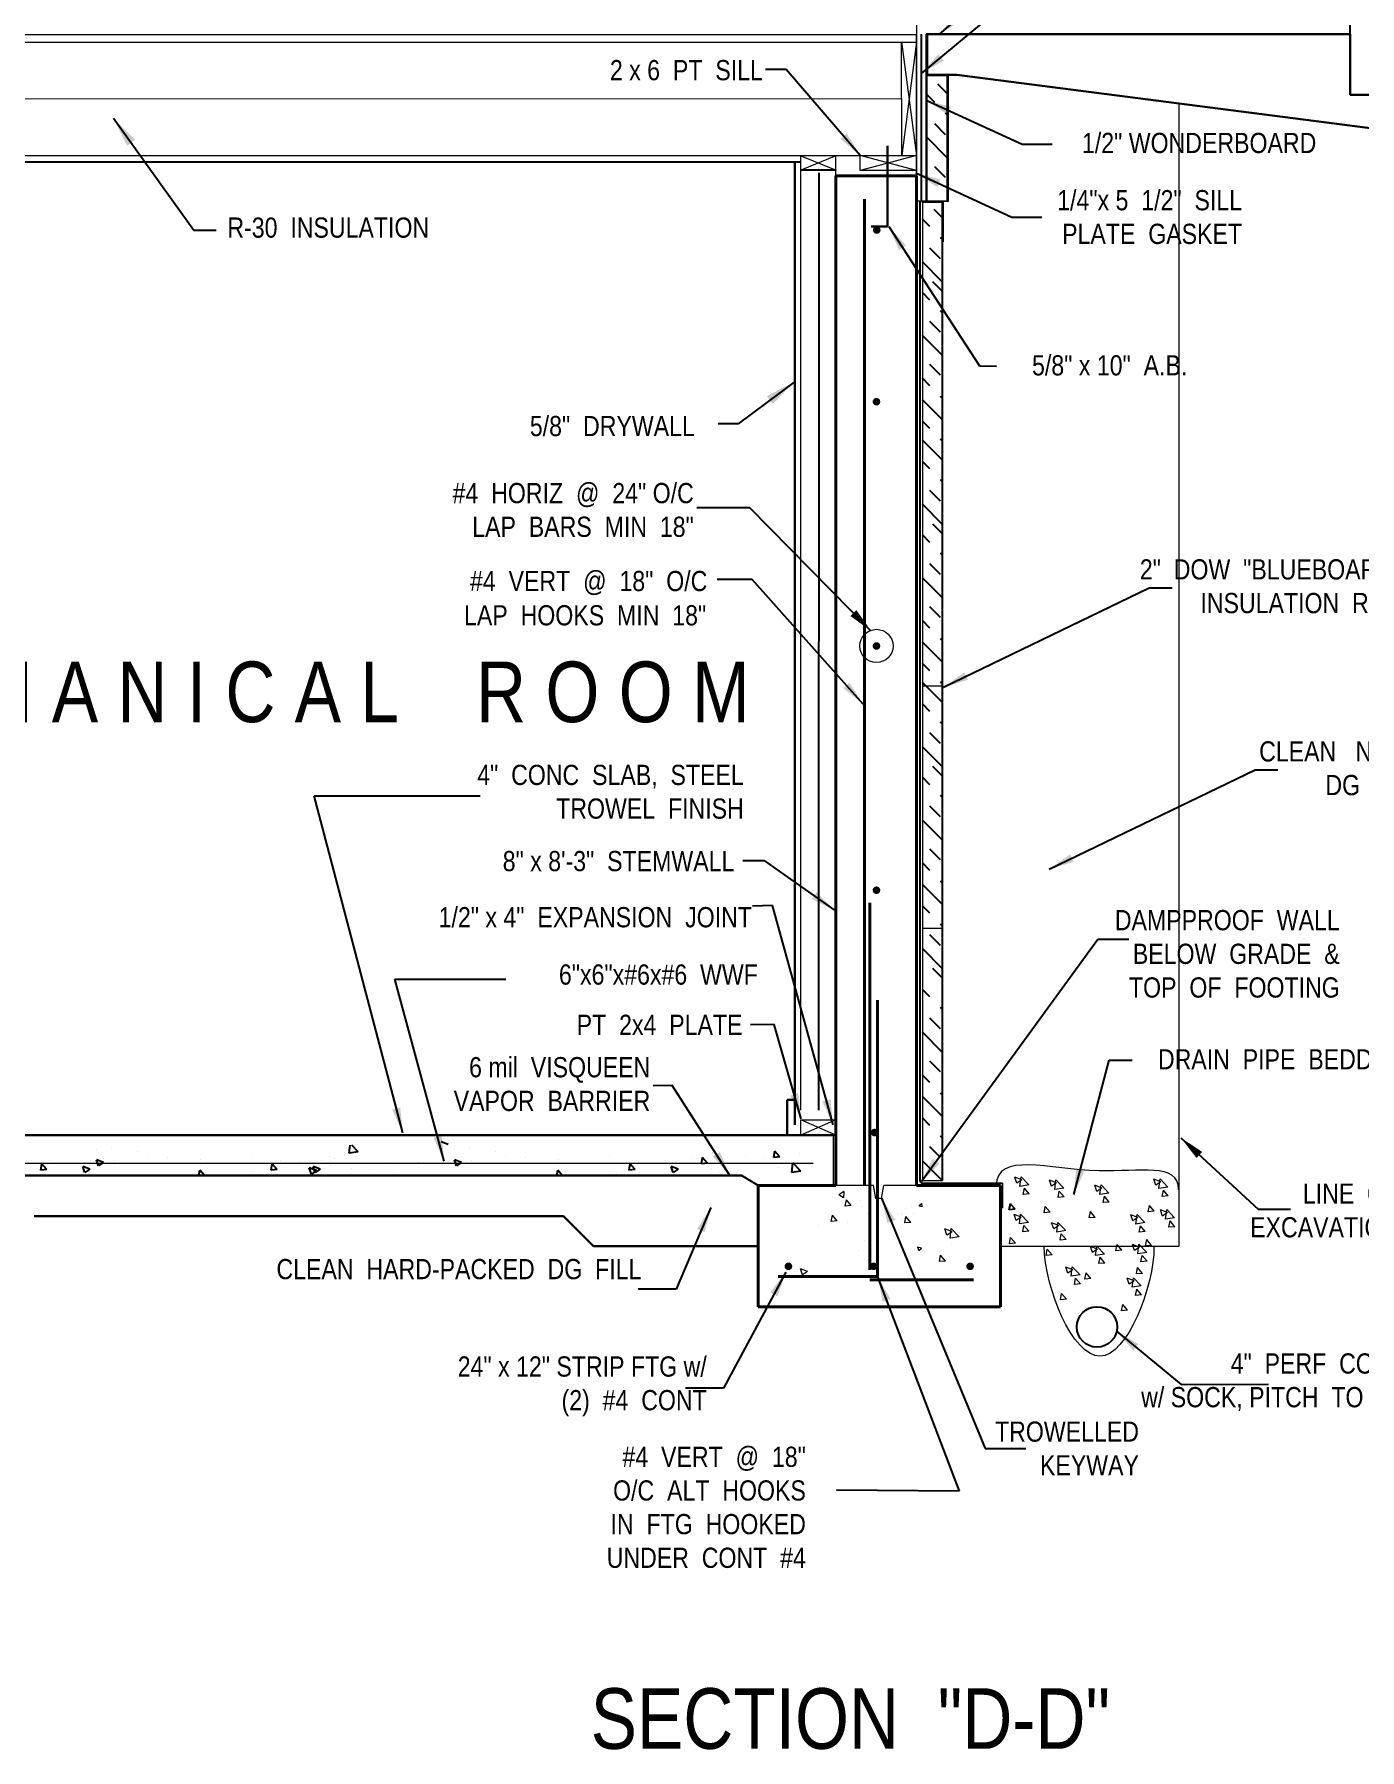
# Model space of a CAD drawing. Extents: x 1662 to 3024, y -14186 to -10515.
# Drawn here: x 2427.9 to 2559.2, y -14185.9 to -14016 of the extents above; entities that cross this region are included whole.
import ezdxf

# ---------------------------------------------------------------- set-up
doc = ezdxf.new("R2010")
doc.units = 0
doc.header["$LTSCALE"] = 50
doc.header["$MEASUREMENT"] = 0
doc.linetypes.add('DASHED', pattern=[0.75, 0.5, -0.25])
for name, color, linetype in [('CONCRETE', 7, 'CONTINUOUS'), ('FINFRAMING', 4, 'CONTINUOUS'), ('FLOOR_FRAMING', 3, 'CONTINUOUS'), ('INSULATION', 30, 'CONTINUOUS'), ('TEXT', 250, 'CONTINUOUS'), ('WALL_FRAMING', 2, 'CONTINUOUS')]:
    doc.layers.add(name, color=color, linetype=linetype)
doc.layers.add('FOUNDATION', color=7, linetype='CONTINUOUS', lineweight=40)
doc.layers.add('FOUNDATION TEXT', color=7, linetype='CONTINUOUS', lineweight=9)
doc.styles.add('ARCHENT', font='technical.ttf', dxfattribs={"height": 2})
doc.linetypes.add('BATTING', pattern='A,0.0001,-0.1,[134,ltypeshp.shx,S=0.1,R=0,X=-0.1,Y=0],-0.2,[134,ltypeshp.shx,S=0.1,R=180,X=0.1,Y=0],-0.1', length=0.4001)
doc.dimstyles.new('ARCHENTLTD', dxfattribs={"dimtxt": 2, "dimasz": 3, "dimexe": 6, "dimexo": 3, "dimgap": 2, "dimtad": 0, "dimdec": 3, "dimzin": 1, "dimdsep": 46, "dimlunit": 4, "dimtxsty": 'ARCHENT', "dimcen": 2, "dimadec": 0, "dimazin": 0, "dimtfac": 1, "dimtdec": 3, "dimtofl": 0, "dimtmove": 0, "dimatfit": 3, "dimfxl": 1, "dimfrac": 2, "dimtolj": 1, "dimtzin": 0, "dimarcsym": 0})

# ---------------------------------------------------------------- blocks, each defined once
blk = doc.blocks.new('*D170')
at = {"layer": 'CONCRETE', "color": 0, "lineweight": -2, "ltscale": 0.25}
for p, q in [((2558.21, -14019.05), (2558.21, -14002.43)), ((2604.71, -14019.05), (2604.71, -14002.43)), ((2561.21, -14008.43), (2573.58, -14008.43)), ((2601.71, -14008.43), (2589.34, -14008.43))]:
    blk.add_line(p, q, dxfattribs=at)
at = {"layer": 'CONCRETE', "color": 0, "lineweight": 9, "ltscale": 0.25}
for points in [[(2561.21, -14007.93), (2561.21, -14008.93), (2558.21, -14008.43)], [(2601.71, -14007.93), (2601.71, -14008.93), (2604.71, -14008.43)]]:
    blk.add_solid(points, dxfattribs=at)
at = {"layer": 'CONCRETE', "color": 0, "lineweight": 9, "ltscale": 0.25, "insert": (2581.46, -14008.43), "char_height": 2, "attachment_point": 5, "style": 'ARCHENT'}
blk.add_mtext('\\A1;3\'-10 1/2"', dxfattribs=at)
blk = doc.blocks.new('*D172')
at = {"layer": 'CONCRETE', "color": 0, "lineweight": -2, "ltscale": 0.25}
for p, q in [((2564.09, -14013.05), (2564.09, -14010.05)), ((2561.21, -14016.05), (2570.09, -14016.05)), ((2561.21, -14022.05), (2570.09, -14022.05)), ((2564.09, -14025.05), (2564.09, -14028.05))]:
    blk.add_line(p, q, dxfattribs=at)
at = {"layer": 'CONCRETE', "color": 0, "lineweight": 9, "ltscale": 0.25}
for points in [[(2563.59, -14013.05), (2564.59, -14013.05), (2564.09, -14016.05)], [(2563.59, -14025.05), (2564.59, -14025.05), (2564.09, -14022.05)]]:
    blk.add_solid(points, dxfattribs=at)
at = {"layer": 'CONCRETE', "color": 0, "lineweight": 9, "ltscale": 0.25, "insert": (2564.09, -14033.27), "char_height": 2, "attachment_point": 5, "rotation": 90, "style": 'ARCHENT'}
blk.add_mtext('\\A1;0\'-6"', dxfattribs=at)
blk = doc.blocks.new('*D175')
at = {"layer": 'CONCRETE', "color": 0, "lineweight": -2, "ltscale": 0.25}
for p, q in [((2515.28, -14012.99), (2515.28, -13983.09)), ((2558.21, -14013.05), (2558.21, -13983.09)), ((2518.28, -13989.09), (2528.79, -13989.09)), ((2555.21, -13989.09), (2544.7, -13989.09))]:
    blk.add_line(p, q, dxfattribs=at)
at = {"layer": 'CONCRETE', "color": 0, "lineweight": 9, "ltscale": 0.25}
for points in [[(2518.28, -13988.59), (2518.28, -13989.59), (2515.28, -13989.09)], [(2555.21, -13988.59), (2555.21, -13989.59), (2558.21, -13989.09)]]:
    blk.add_solid(points, dxfattribs=at)
at = {"layer": 'CONCRETE', "color": 0, "lineweight": 9, "ltscale": 0.25, "insert": (2536.74, -13989.09), "char_height": 2, "attachment_point": 5, "style": 'ARCHENT'}
blk.add_mtext('\\A1;3\'-6 7/8"', dxfattribs=at)

msp = doc.modelspace()

# ---------------------------------------------------------------- linework, layer by layer
at = {"layer": 'CONCRETE', "color": 7, "lineweight": 20, "ltscale": 0.25}
for p, q in [((2513.8066, -14028.0364), (2513.7757, -14016.7974)), ((2515.276, -14029.7979), (2515.2762, -14016.0476)), ((2509.6802, -14029.5462), (2509.6802, -14028.0352))]:
    msp.add_line(p, q, dxfattribs=at)
at = {"layer": 'CONCRETE', "lineweight": 9, "ltscale": 1.5}
for p, q in [((2513.7757, -14016.7974), (2515.276, -14028.0368)), ((2515.2757, -14016.7979), (2513.8066, -14028.0364))]:
    msp.add_line(p, q, dxfattribs=at)
at = {"layer": 'CONCRETE', "color": 7, "linetype": 'Continuous', "ltscale": 1.5}
for p, q in [((2515.7129, -14016.0477), (2515.7129, -14032.5481)), ((2516.2129, -14016.0479), (2516.2129, -14032.5481)), ((2516.3379, -14015.9854), (2516.3379, -14020.1101)), ((2507.3018, -14029.5082), (2503.8234, -14029.5082))]:
    msp.add_line(p, q, dxfattribs=at)
at = {"layer": 'CONCRETE', "lineweight": 30, "ltscale": 1.5}
for p, q in [((2516.2129, -14016.0479), (2558.2129, -14016.0479)), ((2516.3379, -14020.0476), (2519.2681, -14020.0476)), ((2507.2759, -14125.0481), (2455.1512, -14125.0481)), ((2483.2759, -14136.0481), (2480.3075, -14133.0797)), ((2483.2759, -14136.0481), (2499.5796, -14136.0481))]:
    msp.add_line(p, q, dxfattribs=at)
at = {"layer": 'CONCRETE', "lineweight": 20, "ltscale": 1.5}
for p, q in [((2516.2754, -14032.6106), (2516.2754, -14016.0479)), ((2516.3379, -14020.1101), (2518.408, -14020.1101)), ((2518.3455, -14020.1726), (2516.3379, -14020.1726)), ((2516.3379, -14032.5481), (2516.3379, -14020.1726)), ((2518.408, -14020.1101), (2518.408, -14032.6106)), ((2507.276, -14030.0479), (2507.2765, -14028.0703)), ((2515.5955, -14032.6106), (2516.2754, -14032.6106)), ((2515.8455, -14032.6731), (2517.8455, -14032.6731)), ((2518.408, -14032.6106), (2517.908, -14032.6106)), ((2517.908, -14032.6106), (2517.908, -14036.6106)), ((2507.2759, -14125.0481), (2503.8234, -14123.5481)), ((2503.8234, -14123.5481), (2507.2759, -14123.5481)), ((2507.2759, -14123.5481), (2503.8234, -14125.0481)), ((2523.5796, -14136.0481), (2541.2499, -14136.0481)), ((2523.5796, -14136.0481), (2541.2499, -14136.0481))]:
    msp.add_line(p, q, dxfattribs=at)
at = {"layer": 'CONCRETE', "lineweight": 30, "ltscale": 0.25}
for p, q in [((2558.2129, -14016.0479), (2558.2129, -14022.0479)), ((2558.2129, -14022.0479), (2604.7129, -14022.0479))]:
    msp.add_line(p, q, dxfattribs=at)
at = {"layer": 'CONCRETE', "color": 7, "linetype": 'Continuous', "ltscale": 0.25}
for p, q in [((2518.3455, -14032.5481), (2518.3455, -14020.1726)), ((2517.0894, -14022.8068), (2516.3454, -14022.0628)), ((2518.3454, -14021.9415), (2517.3948, -14020.9908)), ((2518.3454, -14024.0628), (2518.1501, -14023.8674)), ((2518.1501, -14025.9887), (2517.0894, -14024.9281)), ((2518.3454, -14028.3054), (2516.3454, -14026.3054)), ((2518.1501, -14030.2314), (2517.0894, -14029.1707)), ((2517.8455, -14034.2267), (2517.0062, -14033.3874)), ((2517.8455, -14129.5481), (2517.8455, -14032.6731)), ((2516.5894, -14035.092), (2515.8454, -14034.348)), ((2516.5895, -14035.092), (2515.8455, -14034.348)), ((2517.6501, -14038.274), (2516.5894, -14037.2133)), ((2517.8454, -14036.348), (2517.6501, -14036.1527)), ((2517.8454, -14040.5906), (2515.8454, -14038.5906)), ((2517.8454, -14041.4988), (2516.8948, -14040.5481)), ((2516.5894, -14042.3641), (2515.8454, -14041.6201)), ((2517.8454, -14043.6201), (2517.6501, -14043.4247)), ((2517.8454, -14047.8627), (2515.8454, -14045.8627)), ((2517.6501, -14045.546), (2516.5894, -14044.4854)), ((2517.6501, -14049.7887), (2516.5894, -14048.728)), ((2516.5894, -14050.8494), (2515.8454, -14050.1054)), ((2517.8454, -14054.2267), (2515.8454, -14052.2267)), ((2517.8454, -14052.1054), (2517.6501, -14051.91)), ((2516.5894, -14055.092), (2515.8454, -14054.348)), ((2517.8454, -14058.2267), (2515.8454, -14056.2267)), ((2517.8454, -14056.348), (2517.6501, -14056.1527)), ((2516.5894, -14059.092), (2515.8454, -14058.348)), ((2517.6501, -14062.274), (2516.5894, -14061.2133)), ((2517.8454, -14060.348), (2517.6501, -14060.1527)), ((2517.8454, -14064.5906), (2515.8454, -14062.5906)), ((2517.8454, -14065.4988), (2516.8948, -14064.5481)), ((2516.5894, -14066.3641), (2515.8454, -14065.6201)), ((2517.8454, -14067.6201), (2517.6501, -14067.4247)), ((2517.8454, -14071.8627), (2515.8454, -14069.8627)), ((2517.6501, -14069.546), (2516.5894, -14068.4854)), ((2517.6501, -14073.7887), (2516.5894, -14072.728)), ((2516.5894, -14074.8494), (2515.8454, -14074.1054)), ((2517.8454, -14078.2267), (2515.8454, -14076.2267)), ((2517.8454, -14076.1054), (2517.6501, -14075.91)), ((2516.5894, -14079.092), (2515.8454, -14078.348)), ((2517.8454, -14082.2267), (2515.8454, -14080.2267)), ((2517.8454, -14080.348), (2517.6501, -14080.1527)), ((2516.5894, -14083.092), (2515.8454, -14082.348)), ((2517.6501, -14086.274), (2516.5894, -14085.2133)), ((2517.8454, -14084.348), (2517.6501, -14084.1527)), ((2517.8454, -14088.5906), (2515.8454, -14086.5906)), ((2517.8454, -14089.4988), (2516.8948, -14088.5481)), ((2516.5894, -14090.3641), (2515.8454, -14089.6201)), ((2517.8454, -14091.6201), (2517.6501, -14091.4247)), ((2517.6501, -14093.546), (2516.5894, -14092.4854)), ((2517.8454, -14095.8627), (2515.8454, -14093.8627)), ((2517.6501, -14097.7887), (2516.5894, -14096.728)), ((2516.5894, -14098.8494), (2515.8454, -14098.1054)), ((2517.8454, -14102.2267), (2515.8454, -14100.2267)), ((2517.8454, -14100.1054), (2517.6501, -14099.91)), ((2516.5894, -14103.092), (2515.8454, -14102.348)), ((2517.6501, -14106.274), (2516.5894, -14105.2133)), ((2517.8454, -14104.348), (2517.6501, -14104.1527)), ((2517.8454, -14108.5906), (2515.8454, -14106.5906)), ((2517.8454, -14109.4988), (2516.8948, -14108.5481)), ((2516.5894, -14111.3641), (2515.8454, -14110.6201)), ((2517.8454, -14112.6201), (2517.65, -14112.4247)), ((2517.65, -14114.546), (2516.5894, -14113.4854)), ((2517.8454, -14116.8627), (2515.8454, -14114.8627)), ((2517.8455, -14116.8627), (2515.8455, -14114.8627)), ((2516.5894, -14119.8494), (2515.8454, -14119.1054)), ((2516.5895, -14119.8493), (2515.8455, -14119.1054)), ((2517.65, -14118.7887), (2516.5894, -14117.728)), ((2517.6501, -14118.7887), (2516.5895, -14117.728)), ((2517.8454, -14121.1054), (2517.65, -14120.91)), ((2517.8455, -14121.1054), (2517.6501, -14120.91)), ((2517.8454, -14123.2267), (2515.8454, -14121.2267)), ((2517.8455, -14123.2267), (2515.8455, -14121.2267)), ((2516.5894, -14124.092), (2515.8454, -14123.348)), ((2516.5895, -14124.092), (2515.8455, -14123.348)), ((2517.8454, -14125.348), (2517.65, -14125.1527)), ((2517.8455, -14125.348), (2517.6501, -14125.1526)), ((2517.8454, -14129.5906), (2515.8454, -14127.5906)), ((2517.8455, -14129.5906), (2515.8455, -14127.5906)), ((2517.65, -14127.274), (2516.5894, -14126.2133)), ((2517.6501, -14127.274), (2516.5895, -14126.2133))]:
    msp.add_line(p, q, dxfattribs=at)
at = {"layer": 'CONCRETE', "color": 7, "lineweight": 30, "ltscale": 0.25}
msp.add_line((2519.2681, -14020.0476), (2651.2129, -14037.0727), dxfattribs=at)
at = {"layer": 'CONCRETE', "color": 7, "linetype": 'Continuous', "lineweight": 20}
for p, q in [((2541.25, -14022.884), (2541.2499, -14136.0481)), ((2517.8455, -14128.5481), (2517.8455, -14108.5481))]:
    msp.add_line(p, q, dxfattribs=at)
at = {"layer": 'CONCRETE', "color": 7, "linetype": 'Continuous', "lineweight": 30, "ltscale": 0.125}
for p, q in [((2512.4101, -14027.0892), (2512.4101, -14035.0892)), ((2503.8234, -14028.6953), (2396.1506, -14028.6649)), ((2512.4101, -14035.0892), (2510.7684, -14035.0892)), ((2503.1984, -14121.5482), (2502.4692, -14121.5482)), ((2502.4692, -14121.5482), (2502.4692, -14125.0481)), ((2507.2759, -14125.0481), (2399.6108, -14125.0481))]:
    msp.add_line(p, q, dxfattribs=at)
at = {"layer": 'CONCRETE', "color": 7, "linetype": 'Continuous', "lineweight": 30}
for p, q in [((2503.1984, -14124.0481), (2503.1984, -14028.6952)), ((2497.9328, -14129.0516), (2409.6108, -14129.0502)), ((2455.1512, -14129.0481), (2497.928, -14129.0481)), ((2480.3075, -14133.0797), (2427.8783, -14133.0842))]:
    msp.add_line(p, q, dxfattribs=at)
at = {"layer": 'CONCRETE', "color": 7, "linetype": 'Continuous', "lineweight": 9, "ltscale": 0.125}
for p, q in [((2503.8234, -14028.0703), (2507.3018, -14029.5082)), ((2507.2765, -14028.0703), (2503.8234, -14029.5082)), ((2515.276, -14029.5479), (2509.6802, -14029.5461))]:
    msp.add_line(p, q, dxfattribs=at)
at = {"layer": 'CONCRETE', "color": 7, "linetype": 'Continuous', "lineweight": 20, "ltscale": 0.125}
for p, q in [((2503.8234, -14122.5882), (2503.8234, -14028.0703)), ((2503.8234, -14125.0481), (2503.8234, -14123.5882)), ((2507.0019, -14125.0481), (2507.0019, -14130.0481)), ((2505.0455, -14127.8642), (2387.6108, -14127.8642))]:
    msp.add_line(p, q, dxfattribs=at)
at = {"layer": 'CONCRETE', "color": 7, "lineweight": 9, "ltscale": 0.25}
for p, q in [((2515.276, -14029.5479), (2509.6802, -14028.0346)), ((2515.276, -14028.0368), (2509.6802, -14029.5462)), ((2523.7969, -14129.7981), (2523.7969, -14132.2977))]:
    msp.add_line(p, q, dxfattribs=at)
at = {"layer": 'CONCRETE', "color": 7, "linetype": 'Continuous', "lineweight": 40, "ltscale": 0.15}
msp.add_line((2510.1095, -14032.3799), (2510.1095, -14130.0481), dxfattribs=at)
at = {"layer": 'CONCRETE', "color": 7, "linetype": 'Continuous', "lineweight": 20, "ltscale": 0.25}
for p, q in [((2515.276, -14032.5481), (2515.7129, -14032.5481)), ((2515.7129, -14032.5481), (2516.2129, -14032.5481)), ((2516.3379, -14032.5481), (2518.3455, -14032.5481)), ((2515.8455, -14032.6731), (2515.8455, -14129.5481)), ((2515.8454, -14080.5481), (2517.8454, -14080.5481)), ((2515.8454, -14104.5481), (2517.8454, -14104.5481)), ((2515.8455, -14129.5481), (2517.8455, -14129.5481))]:
    msp.add_line(p, q, dxfattribs=at)
at = {"layer": 'CONCRETE', "linetype": 'Continuous', "lineweight": 25, "ltscale": 0.25}
msp.add_line((2515.5955, -14032.6106), (2515.5955, -14129.5481), dxfattribs=at)
at = {"layer": 'CONCRETE', "color": 7, "linetype": 'Continuous', "lineweight": 40, "ltscale": 1.5}
for p, q in [((2510.6329, -14138.3802), (2510.6329, -14102.0453)), ((2520.9032, -14139.3749), (2510.6329, -14139.3802))]:
    msp.add_line(p, q, dxfattribs=at)
at = {"layer": 'CONCRETE', "color": 7, "linetype": 'DASHED', "lineweight": 40, "ltscale": 10}
for p, q in [((2511.4116, -14139.0534), (2511.4116, -14111.6756)), ((2501.5796, -14139.0481), (2511.4116, -14139.0481))]:
    msp.add_line(p, q, dxfattribs=at)
at = {"layer": 'CONCRETE', "color": 12, "linetype": 'Continuous'}
msp.add_line((2455.1512, -14125.0481), (2507.3052, -14125.0481), dxfattribs=at)
at = {"layer": 'CONCRETE', "color": 7, "linetype": 'Continuous', "ltscale": 3}
for p, q in [((2468.8774, -14125.9904), (2468.1772, -14125.7217)), ((2501.1923, -14125.6223), (2501.1923, -14125.6223)), ((2429.4295, -14127.5769), (2429.4295, -14127.5769)), ((2433.469, -14127.5353), (2433.469, -14127.5353)), ((2434.7411, -14127.7729), (2434.0409, -14127.5041)), ((2434.2438, -14128.1085), (2434.041, -14127.5042)), ((2434.0444, -14126.4392), (2434.0444, -14126.4392)), ((2434.7677, -14127.3514), (2434.7677, -14127.3514)), ((2435.5626, -14126.3044), (2435.5626, -14126.3044)), ((2435.7827, -14127.5302), (2435.7827, -14127.5302)), ((2438.066, -14126.634), (2438.066, -14126.634)), ((2439.0955, -14127.0794), (2439.0955, -14127.0794)), ((2441.121, -14127.3047), (2441.121, -14127.3047)), ((2444.3815, -14127.4654), (2444.3815, -14127.4654)), ((2449.4508, -14127.0754), (2449.4508, -14127.0754)), ((2452.2452, -14127.5769), (2452.2452, -14127.5769)), ((2454.2372, -14127.6741), (2454.2372, -14127.6741)), ((2456.2847, -14127.5353), (2456.2847, -14127.5353)), ((2457.1132, -14127.1472), (2457.1132, -14127.1472)), ((2457.5835, -14127.3514), (2457.5835, -14127.3514)), ((2459.9522, -14126.6962), (2459.0628, -14126.8341)), ((2459.0629, -14126.8342), (2459.154, -14126.0515)), ((2459.9522, -14126.6962), (2459.3336, -14126.0515)), ((2470.1915, -14127.7729), (2469.4914, -14127.5041)), ((2469.6942, -14128.1085), (2469.4915, -14127.5042)), ((2469.4949, -14126.4392), (2469.4949, -14126.4392)), ((2471.0131, -14126.3044), (2471.0131, -14126.3044)), ((2471.2332, -14127.5302), (2471.2332, -14127.5302)), ((2473.5165, -14126.634), (2473.5165, -14126.634)), ((2474.546, -14127.0794), (2474.546, -14127.0794)), ((2476.5714, -14127.3047), (2476.5714, -14127.3047)), ((2479.832, -14127.4654), (2479.832, -14127.4654)), ((2484.9013, -14127.0754), (2484.9013, -14127.0754)), ((2487.6957, -14127.5769), (2487.6957, -14127.5769)), ((2491.7352, -14127.5353), (2491.7352, -14127.5353)), ((2493.0339, -14127.3514), (2493.0339, -14127.3514)), ((2493.9603, -14127.8859), (2494.0759, -14127.2591)), ((2494.5579, -14127.8336), (2494.0758, -14127.259)), ((2494.6957, -14127.3986), (2494.6957, -14127.3986)), ((2495.0907, -14126.7784), (2495.0907, -14126.7784)), ((2495.0908, -14126.7959), (2495.0908, -14126.7959)), ((2498.3721, -14127.1258), (2498.3721, -14127.1258)), ((2500.1418, -14127.4186), (2500.1418, -14127.4186)), ((2501.7305, -14127.206), (2501.1328, -14127.2583)), ((2501.1329, -14127.2584), (2501.2485, -14126.6315)), ((2501.7305, -14127.206), (2501.2484, -14126.6315)), ((2503.7104, -14126.9003), (2503.7104, -14126.9003)), ((2429.1191, -14128.4611), (2428.5214, -14128.5134)), ((2428.5215, -14128.5134), (2428.6371, -14127.8866)), ((2429.1191, -14128.4611), (2428.637, -14127.8866)), ((2432.6593, -14128.6946), (2432.6593, -14128.6946)), ((2433.3847, -14128.4149), (2432.6845, -14128.1461)), ((2432.8874, -14128.7504), (2432.6846, -14128.1461)), ((2433.3847, -14128.4149), (2432.8873, -14128.7504)), ((2432.9506, -14127.9068), (2432.9506, -14127.9068)), ((2434.7411, -14127.7729), (2434.2437, -14128.1084)), ((2444.1818, -14129.0481), (2444.2803, -14128.5141)), ((2444.2299, -14127.7835), (2444.2299, -14127.7835)), ((2444.7283, -14129.0481), (2444.2801, -14128.5141)), ((2444.3826, -14128.0133), (2444.3826, -14128.0133)), ((2446.907, -14127.8025), (2446.907, -14127.8025)), ((2449.4336, -14128.6535), (2449.4336, -14128.6535)), ((2450.1368, -14128.9202), (2450.1368, -14128.9202)), ((2451.9348, -14128.4611), (2451.3371, -14128.5134)), ((2451.3372, -14128.5134), (2451.4529, -14127.8866)), ((2451.9348, -14128.4611), (2451.4528, -14127.8866)), ((2455.8203, -14128.5738), (2455.1201, -14128.305)), ((2455.3229, -14128.9094), (2455.1202, -14128.3051)), ((2455.2185, -14128.2069), (2455.2185, -14128.2069)), ((2455.8203, -14128.5738), (2455.3228, -14128.9093)), ((2455.475, -14128.6946), (2455.475, -14128.6946)), ((2456.2004, -14128.4149), (2455.5002, -14128.1461)), ((2455.7031, -14128.7504), (2455.5003, -14128.1461)), ((2456.2004, -14128.4149), (2455.703, -14128.7504)), ((2455.7663, -14127.9068), (2455.7663, -14127.9068)), ((2457.2502, -14128.0902), (2457.2502, -14128.0902)), ((2459.2883, -14128.3142), (2459.2883, -14128.3142)), ((2460.5567, -14127.9813), (2460.5567, -14127.9813)), ((2461.0376, -14128.5889), (2461.0376, -14128.5889)), ((2462.945, -14128.1483), (2462.945, -14128.1483)), ((2463.541, -14128.9184), (2463.541, -14128.9184)), ((2464.4226, -14129.0183), (2464.4226, -14129.0183)), ((2465.895, -14127.7558), (2465.895, -14127.7558)), ((2470.1915, -14127.7729), (2469.6941, -14128.1084)), ((2479.6322, -14129.0481), (2479.7307, -14128.5141)), ((2479.6803, -14127.7835), (2479.6803, -14127.7835)), ((2480.1787, -14129.0481), (2479.7306, -14128.5141)), ((2479.833, -14128.0133), (2479.833, -14128.0133)), ((2482.3575, -14127.8025), (2482.3575, -14127.8025)), ((2484.8841, -14128.6535), (2484.8841, -14128.6535)), ((2485.5872, -14128.9202), (2485.5872, -14128.9202)), ((2487.3853, -14128.4611), (2486.7876, -14128.5134)), ((2486.7877, -14128.5134), (2486.9033, -14127.8866)), ((2487.3853, -14128.4611), (2486.9032, -14127.8866)), ((2490.9254, -14128.6946), (2490.9254, -14128.6946)), ((2491.6509, -14128.4149), (2490.9507, -14128.1461)), ((2491.1536, -14128.7504), (2490.9508, -14128.1461)), ((2491.6509, -14128.4149), (2491.1534, -14128.7504)), ((2491.2168, -14127.9068), (2491.2168, -14127.9068)), ((2494.5579, -14127.8336), (2493.9602, -14127.8859)), ((2495.0041, -14128.4054), (2495.0041, -14128.4054)), ((2495.7332, -14128.8031), (2495.7332, -14128.8031)), ((2496.2637, -14128.4691), (2496.2637, -14128.4691)), ((2497.5075, -14128.735), (2497.5075, -14128.735)), ((2497.567, -14128.5363), (2497.567, -14128.5363)), ((2501.6019, -14128.2435), (2501.6019, -14128.2435)), ((2503.7966, -14128.6233), (2502.9073, -14128.7612)), ((2502.9074, -14128.7612), (2503.0179, -14127.8115)), ((2503.7966, -14128.6233), (2503.0177, -14127.8115)), ((2509.7172, -14131.5012), (2509.7172, -14131.5012)), ((2509.9604, -14132.1591), (2509.9604, -14132.1591)), ((2510.4467, -14132.7853), (2510.4467, -14132.7853)), ((2511.6934, -14132.0114), (2511.6934, -14132.0114)), ((2525.0455, -14132.3942), (2524.4477, -14132.4465)), ((2524.4479, -14132.4465), (2524.5635, -14131.8197)), ((2513.1675, -14133.4011), (2513.1675, -14133.4011)), ((2513.396, -14132.8625), (2513.396, -14132.8625)), ((2510.082, -14135.488), (2510.082, -14135.488)), ((2511.4127, -14135.0248), (2511.4127, -14135.0248))]:
    msp.add_line(p, q, dxfattribs=at)
at = {"layer": 'CONCRETE', "color": 7, "linetype": 'Continuous'}
msp.add_line((2455.1512, -14129.0516), (2497.9328, -14129.0516), dxfattribs=at)
at = {"layer": 'CONCRETE', "ltscale": 0.25}
msp.add_line((2499.5796, -14130.0481), (2497.9269, -14129.0473), dxfattribs=at)
at = {"layer": 'CONCRETE', "color": 7, "linetype": 'Continuous', "lineweight": 9, "ltscale": 3}
for p, q in [((2525.693, -14129.4797), (2524.9928, -14129.211)), ((2525.1957, -14129.8153), (2524.993, -14129.211)), ((2525.5098, -14130.1287), (2525.6202, -14129.179)), ((2526.399, -14129.9908), (2525.6201, -14129.179)), ((2539.2837, -14130.3319), (2539.3942, -14129.3822)), ((2540.1729, -14130.194), (2539.394, -14129.3822)), ((2525.693, -14129.4797), (2525.1956, -14129.8153)), ((2526.399, -14129.9908), (2525.5096, -14130.1287)), ((2526.433, -14130.8722), (2525.8353, -14130.9245)), ((2525.8354, -14130.9246), (2525.951, -14130.2977)), ((2526.433, -14130.8722), (2525.9509, -14130.2977)), ((2529.1492, -14129.7845), (2528.449, -14129.5157)), ((2528.6519, -14130.1201), (2528.4491, -14129.5158)), ((2529.1492, -14129.7845), (2528.6518, -14130.12)), ((2529.8551, -14130.2956), (2528.9658, -14130.4335)), ((2528.9659, -14130.4335), (2529.0764, -14129.4838)), ((2529.8551, -14130.2956), (2529.0763, -14129.4838)), ((2529.2915, -14131.2293), (2529.4072, -14130.6025)), ((2529.8891, -14131.177), (2529.407, -14130.6025)), ((2533.6219, -14130.2925), (2532.9217, -14130.0237)), ((2533.1246, -14130.6281), (2532.9219, -14130.0238)), ((2533.6219, -14130.2925), (2533.1245, -14130.628)), ((2534.3279, -14130.8036), (2533.4385, -14130.9415)), ((2533.4387, -14130.9415), (2533.5491, -14129.9918)), ((2534.3279, -14130.8036), (2533.549, -14129.9918)), ((2533.7643, -14131.7373), (2533.8799, -14131.1105)), ((2534.3619, -14131.685), (2533.8798, -14131.1105)), ((2539.4669, -14129.683), (2538.7668, -14129.4142)), ((2538.9697, -14130.0185), (2538.7669, -14129.4142)), ((2539.4669, -14129.683), (2538.9695, -14130.0185)), ((2540.1729, -14130.194), (2539.2835, -14130.3319)), ((2540.2069, -14131.0755), (2539.6092, -14131.1277)), ((2539.6093, -14131.1278), (2539.7249, -14130.5009)), ((2540.2069, -14131.0755), (2539.7248, -14130.5009)), ((2525.0455, -14132.3942), (2524.5634, -14131.8196)), ((2528.5016, -14132.6989), (2527.9039, -14132.7512)), ((2527.904, -14132.7513), (2528.0197, -14132.1244)), ((2528.5016, -14132.6989), (2528.0195, -14132.1244)), ((2529.8891, -14131.177), (2529.2914, -14131.2293)), ((2532.3768, -14133.2592), (2532.4924, -14132.6324)), ((2532.9744, -14133.2069), (2532.4923, -14132.6324)), ((2534.3619, -14131.685), (2533.7642, -14131.7373)), ((2538.8194, -14132.5974), (2538.2217, -14132.6497)), ((2538.2218, -14132.6497), (2538.3374, -14132.0229)), ((2538.8194, -14132.5974), (2538.3373, -14132.0228)), ((2540.1277, -14132.7309), (2539.4275, -14132.4621)), ((2539.6304, -14133.0664), (2539.4277, -14132.4621)), ((2540.1277, -14132.7309), (2539.6303, -14133.0664)), ((2539.9444, -14133.3799), (2540.0549, -14132.4302)), ((2540.8337, -14133.2419), (2540.0548, -14132.4302)), ((2525.6422, -14133.1881), (2524.942, -14132.9193)), ((2525.1449, -14133.5236), (2524.9421, -14132.9193)), ((2525.6422, -14133.1881), (2525.1447, -14133.5236)), ((2526.3481, -14133.6991), (2525.4588, -14133.8371)), ((2525.4589, -14133.8371), (2525.5694, -14132.8874)), ((2526.3481, -14133.6991), (2525.5692, -14132.8874)), ((2525.7845, -14134.6329), (2525.9001, -14134.006)), ((2526.3821, -14134.5806), (2525.9, -14134.006)), ((2529.3525, -14134.0008), (2528.6523, -14133.7321)), ((2528.8552, -14134.3364), (2528.6524, -14133.7321)), ((2529.3525, -14134.0008), (2528.8551, -14134.3363)), ((2529.1692, -14134.6498), (2529.2797, -14133.7001)), ((2530.0585, -14134.5119), (2529.2796, -14133.7001)), ((2532.9744, -14133.2069), (2532.3766, -14133.2592)), ((2537.19, -14133.2069), (2536.4898, -14132.9382)), ((2536.6927, -14133.5425), (2536.4899, -14132.9382)), ((2537.19, -14133.2069), (2536.6926, -14133.5424)), ((2537.8959, -14133.718), (2537.0066, -14133.8559)), ((2537.0067, -14133.8559), (2537.1172, -14132.9062)), ((2537.8959, -14133.718), (2537.1171, -14132.9062)), ((2537.3323, -14134.6517), (2537.448, -14134.0249)), ((2537.9299, -14134.5994), (2537.4478, -14134.0249)), ((2540.8337, -14133.2419), (2539.9443, -14133.3799)), ((2540.8677, -14134.1234), (2540.2699, -14134.1757)), ((2540.2701, -14134.1757), (2540.3857, -14133.5489)), ((2540.8677, -14134.1234), (2540.3856, -14133.5488)), ((2525.0679, -14135.7511), (2524.4701, -14135.8034)), ((2524.4703, -14135.8034), (2524.5859, -14135.1766)), ((2525.0679, -14135.7511), (2524.5858, -14135.1765)), ((2526.3821, -14134.5806), (2525.7844, -14134.6329)), ((2530.0585, -14134.5119), (2529.1691, -14134.6498)), ((2530.0924, -14135.3933), (2529.4947, -14135.4456)), ((2529.4949, -14135.4456), (2529.6105, -14134.8188)), ((2530.0924, -14135.3933), (2529.6104, -14134.8188)), ((2533.1951, -14136.337), (2532.4949, -14136.0682)), ((2532.6978, -14136.6725), (2532.495, -14136.0682)), ((2533.0118, -14136.986), (2533.1223, -14136.0363)), ((2533.901, -14136.848), (2533.1221, -14136.0363)), ((2535.0141, -14136.5019), (2535.1297, -14135.8751)), ((2535.6117, -14136.4496), (2535.1296, -14135.875)), ((2537.3618, -14136.1587), (2536.6616, -14135.8899)), ((2536.8645, -14136.4942), (2536.6618, -14135.8899)), ((2537.3618, -14136.1587), (2536.8644, -14136.4942)), ((2537.1786, -14136.8076), (2537.289, -14135.8579)), ((2538.0678, -14136.6697), (2537.2889, -14135.8579)), ((2537.9299, -14134.5994), (2537.3322, -14134.6517)), ((2538.5494, -14135.9735), (2537.9517, -14136.0258)), ((2537.9519, -14136.0258), (2538.0675, -14135.399)), ((2538.5494, -14135.9735), (2538.0673, -14135.399)), ((2528.7049, -14136.9152), (2528.1072, -14136.9675)), ((2528.1073, -14136.9676), (2528.223, -14136.3407)), ((2528.7049, -14136.9152), (2528.2228, -14136.3407)), ((2533.1951, -14136.337), (2532.6976, -14136.6725)), ((2533.901, -14136.848), (2533.0117, -14136.986)), ((2533.935, -14137.7295), (2533.3373, -14137.7818)), ((2533.3374, -14137.7818), (2533.453, -14137.155)), ((2533.935, -14137.7295), (2533.4529, -14137.1549)), ((2535.6117, -14136.4496), (2535.014, -14136.5019)), ((2538.0678, -14136.6697), (2537.1784, -14136.8076)), ((2538.1018, -14137.5512), (2537.504, -14137.6034)), ((2537.5042, -14137.6035), (2537.6198, -14136.9766)), ((2538.1018, -14137.5512), (2537.6197, -14136.9766)), ((2530.7639, -14138.3882), (2530.0637, -14138.1194)), ((2530.2666, -14138.7237), (2530.0638, -14138.1194)), ((2530.7639, -14138.3882), (2530.2664, -14138.7237)), ((2531.4698, -14138.8993), (2530.5805, -14139.0372)), ((2530.5806, -14139.0372), (2530.6911, -14138.0875)), ((2531.4698, -14138.8993), (2530.6909, -14138.0875)), ((2530.9062, -14139.833), (2531.0218, -14139.2062)), ((2531.5038, -14139.7807), (2531.0217, -14139.2062)), ((2532.5475, -14139.2514), (2531.9498, -14139.3037)), ((2531.9499, -14139.3037), (2532.0655, -14138.6769)), ((2532.5475, -14139.2514), (2532.0654, -14138.6769)), ((2536.8262, -14139.4769), (2536.126, -14139.2081)), ((2536.3289, -14139.8125), (2536.1261, -14139.2082)), ((2536.8262, -14139.4769), (2536.3287, -14139.8124)), ((2536.6429, -14140.1259), (2536.7534, -14139.1762)), ((2537.5321, -14139.988), (2536.7532, -14139.1762)), ((2537.645, -14138.7449), (2537.0472, -14138.7971)), ((2537.0474, -14138.7972), (2537.163, -14138.1703)), ((2537.645, -14138.7449), (2537.1629, -14138.1703)), ((2530.1163, -14141.3026), (2529.5186, -14141.3549)), ((2529.5187, -14141.3549), (2529.6343, -14140.7281)), ((2530.1163, -14141.3026), (2529.6342, -14140.7281)), ((2531.5038, -14139.7807), (2530.9061, -14139.833)), ((2537.5321, -14139.988), (2536.6427, -14140.1259)), ((2537.5661, -14140.8694), (2536.9684, -14140.9217)), ((2536.9685, -14140.9217), (2537.0841, -14140.2949)), ((2537.5661, -14140.8694), (2537.084, -14140.2949)), ((2536.1786, -14142.3913), (2535.5809, -14142.4436)), ((2535.581, -14142.4437), (2535.6966, -14141.8168)), ((2536.1786, -14142.3913), (2535.6965, -14141.8168))]:
    msp.add_line(p, q, dxfattribs=at)
at = {"layer": 'CONCRETE', "color": 7, "linetype": 'Continuous', "lineweight": 5, "ltscale": 3}
for p, q in [((2508.0601, -14130.6434), (2507.5627, -14130.9789)), ((2506.852, -14132.5696), (2506.852, -14132.5696)), ((2507.9061, -14131.5128), (2507.9061, -14131.5128)), ((2507.977, -14131.8281), (2507.977, -14131.8281)), ((2508.8001, -14132.0359), (2508.2024, -14132.0882)), ((2508.2025, -14132.0882), (2508.3181, -14131.4614)), ((2508.8001, -14132.0359), (2508.318, -14131.4614)), ((2514.1968, -14132.341), (2514.1968, -14132.341)), ((2514.7683, -14132.1414), (2514.7683, -14132.1414)), ((2515.0115, -14132.7993), (2515.0115, -14132.7993)), ((2505.5809, -14134.0238), (2505.5809, -14134.0238)), ((2507.4126, -14133.5578), (2506.8149, -14133.6101)), ((2506.815, -14133.6101), (2506.9306, -14132.9833)), ((2507.4126, -14133.5578), (2506.9305, -14132.9833)), ((2508.4572, -14133.7022), (2508.4572, -14133.7022)), ((2513.7954, -14133.4766), (2513.7954, -14133.4766)), ((2513.8089, -14132.8292), (2513.8089, -14132.8292)), ((2514.7084, -14133.6947), (2514.1107, -14133.747)), ((2514.1108, -14133.7471), (2514.2264, -14133.1202)), ((2514.7084, -14133.6947), (2514.2263, -14133.1202)), ((2518.7837, -14134.6171), (2518.0835, -14134.3483)), ((2518.2864, -14134.9526), (2518.0837, -14134.3483)), ((2518.6004, -14135.2661), (2518.7109, -14134.3164)), ((2519.4897, -14135.1281), (2518.7108, -14134.3164)), ((2518.7837, -14134.6171), (2518.2863, -14134.9526)), ((2519.4897, -14135.1281), (2518.6003, -14135.2661)), ((2518.7006, -14135.8018), (2518.7006, -14135.8018)), ((2509.4827, -14136.5137), (2509.4827, -14136.5137)), ((2518.1361, -14137.5315), (2517.5384, -14137.5838)), ((2517.5386, -14137.5838), (2517.6542, -14136.957)), ((2517.5755, -14136.5433), (2517.5755, -14136.5433)), ((2518.1361, -14137.5315), (2517.654, -14136.9569)), ((2504.4813, -14138.5515), (2503.7811, -14138.2827)), ((2503.984, -14138.8871), (2503.7812, -14138.2828)), ((2504.4813, -14138.5515), (2503.9839, -14138.887))]:
    msp.add_line(p, q, dxfattribs=at)
at = {"layer": 'CONCRETE', "lineweight": 5, "ltscale": 1.5}
for p, q in [((2508.037, -14131.2552), (2507.5697, -14130.969)), ((2508.0672, -14130.6527), (2508.037, -14131.2552)), ((2515.8043, -14132.1568), (2515.5218, -14132.0655)), ((2515.7545, -14131.8164), (2515.8043, -14132.1568)), ((2515.7654, -14136.2327), (2515.3604, -14136.1604)), ((2515.3604, -14136.1604), (2515.4978, -14136.4929))]:
    msp.add_line(p, q, dxfattribs=at)
at = {"layer": 'CONCRETE', "lineweight": 25}
msp.add_line((2515.8455, -14129.7981), (2523.7969, -14129.7981), dxfattribs=at)
at = {"layer": 'CONCRETE', "linetype": 'Continuous', "lineweight": 25, "ltscale": 0.5}
msp.add_line((2523.5552, -14130.0481), (2523.5552, -14130.7981), dxfattribs=at)
msp.add_line((2523.5552, -14130.0481), (2523.5552, -14130.7981), dxfattribs=at)
at = {"layer": 'CONCRETE', "color": 1, "linetype": 'Continuous', "ltscale": 1.5, "const_width": 0.375}
for points in [[(2511.1413, -14035.4304, 1), (2511.5163, -14035.4304, 1)], [(2511.112, -14052.4304, 1), (2511.487, -14052.4304, 1)], [(2511.1123, -14076.6179, 1), (2511.4873, -14076.6179, 1)], [(2511.1123, -14100.8054, 1), (2511.4873, -14100.8054, 1)], [(2510.925, -14124.7981, 1), (2511.3, -14124.7981, 1)]]:
    msp.add_lwpolyline(points, format="xyb", close=True, dxfattribs=at)
at = {"layer": 'CONCRETE', "color": 7, "linetype": 'Continuous', "ltscale": 1.5, "const_width": 0.375}
for points in [[(2502.3921, -14138.0481, 1), (2502.7671, -14138.0481, 1)], [(2511.2105, -14138.0481, -1), (2510.8355, -14138.0481, -1)], [(2520.7671, -14138.0481, -1), (2520.3921, -14138.0481, -1)]]:
    msp.add_lwpolyline(points, format="xyb", close=True, dxfattribs=at)
at = {"layer": 'CONCRETE', "color": 7, "linetype": 'Continuous', "ltscale": 0.25}
msp.add_circle((2533.1448, -14144.0492), 2, dxfattribs=at)
at = {"layer": 'CONCRETE', "linetype": 'Continuous', "lineweight": 25, "ltscale": 0.5}
msp.add_arc((2515.8455, -14129.5481), 0.25, 180, 270, dxfattribs=at)
at = {"layer": 'CONCRETE', "color": 7, "linetype": 'Continuous', "lineweight": 9, "ltscale": 0.125}
for points, start_tangent, end_tangent in [([(2541.2118, -14130.4315), (2533.3633, -14128.5999), (2523.1735, -14130.0819)], (0.01425247, 0.99989843), (-0.01425247, -0.99989843)), ([(2538.7902, -14136.0488), (2533.44, -14146.9459), (2527.928, -14136.0488)], (0, -1), (0, 1))]:
    msp.add_spline(points, degree=3, dxfattribs=dict(at, start_tangent=start_tangent, end_tangent=end_tangent))
at = {"layer": 'FINFRAMING', "color": 7, "linetype": 'Continuous', "lineweight": 9, "ltscale": 0.25}
msp.add_line((2390.6321, -14016.0443), (2515.2756, -14016.0684), dxfattribs=at)
at = {"layer": 'FINFRAMING', "color": 7, "linetype": 'Continuous', "lineweight": 5, "ltscale": 0.25}
for p, q in [((2515.5051, -14132.0655), (2515.7551, -14131.8155)), ((2515.5051, -14136.4849), (2515.7551, -14136.2349))]:
    msp.add_line(p, q, dxfattribs=at)
at = {"layer": 'FLOOR_FRAMING', "color": 7, "linetype": 'Continuous', "lineweight": 20, "ltscale": 1.5}
msp.add_line((2515.2756, -13934.0462), (2515.2756, -14040.0722), dxfattribs=at)
at = {"layer": 'FLOOR_FRAMING', "color": 7, "lineweight": 20, "ltscale": 0.25}
msp.add_line((2390.6319, -14016.8183), (2515.2762, -14016.8203), dxfattribs=at)
at = {"layer": 'FLOOR_FRAMING', "color": 7, "linetype": 'Continuous', "lineweight": 20}
msp.add_line((2515.276, -14028.0703), (2048.6599, -14028.0703), dxfattribs=at)
at = {"layer": 'FOUNDATION', "ltscale": 1.5}
for p, q in [((2507.276, -14130.0481), (2507.276, -14030.0479)), ((2515.276, -14030.0479), (2507.276, -14030.0479)), ((2515.276, -14130.0481), (2515.276, -14030.0479)), ((2499.5796, -14130.0481), (2499.5796, -14142.0481)), ((2507.276, -14130.0481), (2499.5796, -14130.0481)), ((2523.5796, -14130.0481), (2515.276, -14130.0481)), ((2523.5796, -14130.0481), (2523.5796, -14142.0481)), ((2523.5796, -14130.0481), (2523.5796, -14142.0481)), ((2523.5796, -14142.0481), (2499.5796, -14142.0481))]:
    msp.add_line(p, q, dxfattribs=at)
at = {"layer": 'FOUNDATION', "lineweight": 20, "ltscale": 1.5}
for p, q in [((2511.0181, -14130.0481), (2507.276, -14130.0481)), ((2515.276, -14130.0481), (2512.022, -14130.0481))]:
    msp.add_line(p, q, dxfattribs=at)
at = {"layer": 'FOUNDATION', "color": 7, "linetype": 'Continuous', "lineweight": 20, "ltscale": 0.5}
for p, q in [((2511.2294, -14131.3163), (2511.0143, -14130.0481)), ((2511.8068, -14131.3167), (2512.022, -14130.0481))]:
    msp.add_line(p, q, dxfattribs=at)
at = {"layer": 'FOUNDATION', "color": 7, "linetype": 'Continuous', "lineweight": 20, "ltscale": 0.125}
msp.add_line((2511.8068, -14131.3167), (2511.2294, -14131.3163), dxfattribs=at)
at = {"layer": 'FOUNDATION TEXT', "color": 7, "linetype": 'Continuous', "ltscale": 0.15}
msp.add_circle((2511.2998, -14076.6179), 1.649, dxfattribs=at)
at = {"layer": 'INSULATION', "linetype": 'BATTING', "lineweight": 9, "ltscale": 0.25}
msp.add_line((2392.1319, -14022.4444), (2513.7912, -14022.4184), dxfattribs=at)
at = {"layer": 'INSULATION', "linetype": 'BATTING', "ltscale": 0.07}
msp.add_line((2505.5961, -14029.7547), (2505.5643, -14122.5882), dxfattribs=at)

# ---------------------------------------------------------------- texts
at = {"layer": 'CONCRETE', "color": 7, "linetype": 'Continuous', "lineweight": 9, "ltscale": 0.125, "char_height": 2, "attachment_point": 3, "style": 'ARCHENT'}
for s, insert, width in [('2 x 6  PT  SILL', (2500.0519, -14018.5954), 19.8125), ('6 mil  VISQUEEN  \\PVAPOR  BARRIER', (2488.8962, -14117.3291), 36.0625)]:
    msp.add_mtext(s, dxfattribs=dict(at, insert=insert, width=width))
at = {"layer": 'CONCRETE', "color": 7, "linetype": 'Continuous', "lineweight": 9, "ltscale": 0.125, "style": 'ARCHENT'}
for s, insert, char_height, attachment_point in [('1/2" WONDERBOARD', (2554.8687, -14025.8053), 2, 3), ('1/4"x 5  1/2"  SILL  \\PPLATE  GASKET', (2547.5167, -14031.4736), 2, 3), ('5/8" x 10"  A.B.', (2542.0931, -14047.8265), 2, 3), ('4"  CONC  SLAB,  STEEL  \\PTROWEL  FINISH', (2498.1556, -14088.3843), 2, 3), ('1/2" x 4"  EXPANSION  JOINT', (2498.9674, -14102.4753), 2, 3), ('DAMPPROOF  WALL \\PBELOW  GRADE  &\\PTOP  OF  FOOTING', (2557.1898, -14102.7665), 2, 3), ('6"x6"x#6x#6  WWF', (2499.5521, -14108.1523), 2, 3), ('PT  2x4  PLATE', (2498.0319, -14113.1314), 2, 3), ('DRAIN  PIPE  BEDDING', (2564.5108, -14116.5464), 2, 3), ('4"  PERF  CORR  DRAIN\\Pw/ SOCK, PITCH  TO  SUMP  PIT', (2572.2728, -14146.6683), 2, 3), ('SECTION  "D-D"', (2482.9966, -14179.8272), 6, 1)]:
    msp.add_mtext(s, dxfattribs=dict(at, insert=insert, char_height=char_height, attachment_point=attachment_point))
at = {"layer": 'CONCRETE', "color": 7, "linetype": 'Continuous', "lineweight": 9, "ltscale": 0.15, "char_height": 2, "width": 29.8125, "attachment_point": 3, "style": 'ARCHENT'}
for s, insert in [('2"  DOW  "BLUEBOARD"\\PINSULATION  R-10  ', (2563.3764, -14068.0317)), ("CLEAN   NATIVE\\PDG  MAT'L", (2567.0298, -14086.055)), ('LINE  OF\\PEXCAVATION', (2563.0822, -14129.846))]:
    msp.add_mtext(s, dxfattribs=dict(at, insert=insert))
at = {"layer": 'FOUNDATION TEXT', "color": 7, "linetype": 'Continuous', "lineweight": 9, "ltscale": 0.15, "char_height": 2, "attachment_point": 3, "style": 'ARCHENT'}
for s, insert, width in [('#4  HORIZ  @  24" O/C\\PLAP  BARS  MIN  18"', (2493.2054, -14060.4784), 30.1875), ('CLEAN  HARD-PACKED  DG  FILL', (2488.0141, -14137.3209), 51.732692), ('#4  VERT  @  18"\\PO/C  ALT  HOOKS  \\PIN  FTG  HOOKED\\PUNDER  CONT  #4', (2504.3063, -14155.9071), 36.125)]:
    msp.add_mtext(s, dxfattribs=dict(at, insert=insert, width=width))
for s, insert in [('#4  VERT  @  18"  O/C', (2494.5499, -14069.1845)), ('LAP  HOOKS  MIN  18"', (2494.4345, -14072.5779)), ('8" x 8\'-3"  STEMWALL', (2497.2242, -14096.9173))]:
    msp.add_mtext(s, dxfattribs=dict(at, insert=insert))
at = {"layer": 'FOUNDATION TEXT', "color": 7, "linetype": 'Continuous', "lineweight": 9, "ltscale": 0.05, "insert": (2494.4896, -14146.9666), "char_height": 2, "attachment_point": 3, "style": 'ARCHENT'}
msp.add_mtext('24" x 12" STRIP FTG w/\\P(2)  #4  CONT', dxfattribs=at)
at = {"layer": 'FOUNDATION TEXT', "color": 7, "linetype": 'Continuous', "lineweight": 9, "ltscale": 0.125, "insert": (2537.3007, -14153.4142), "char_height": 2, "attachment_point": 3, "style": 'ARCHENT'}
msp.add_mtext('TROWELLED\\PKEYWAY', dxfattribs=at)
at = {"layer": 'TEXT', "color": 7, "linetype": 'Continuous', "lineweight": 9, "ltscale": 0.125, "char_height": 2, "attachment_point": 1, "style": 'ARCHENT'}
for s, insert in [('R-30  INSULATION', (2447.0062, -14034.1864)), ('5/8"  DRYWALL', (2476.9638, -14053.8388))]:
    msp.add_mtext(s, dxfattribs=dict(at, insert=insert))
at = {"layer": 'WALL_FRAMING', "color": 7, "linetype": 'Continuous', "lineweight": 9, "ltscale": 0.125, "insert": (2401.744, -14078.1623), "char_height": 6, "attachment_point": 1, "style": 'ARCHENT'}
msp.add_mtext('M E C H A N I C A L    R O O M', dxfattribs=at)

# ---------------------------------------------------------------- dimensions: what is measured, and where the dimension line sits
at = {"layer": 'CONCRETE', "color": 3, "lineweight": 9, "ltscale": 0.25}
for base, p1, p2, picture, middle in [((2558.2129, -13989.0876), (2515.2756, -14015.9854), (2558.2129, -14016.0479), '*D175', (2536.7443, -13989.0876)), ((2604.7129, -14008.4273), (2558.2129, -14022.0479), (2604.7129, -14022.0479), '*D170', (2581.4629, -14008.4273))]:
    dim = msp.add_linear_dim(base=base, p1=p1, p2=p2, dimstyle='ARCHENTLTD', dxfattribs=at)
    dim.commit()
    dim.dimension.update_dxf_attribs({"geometry": picture, "text_midpoint": middle})
dim = msp.add_linear_dim(base=(2564.0929, -14022.0479), p1=(2558.2129, -14016.0479), p2=(2558.2129, -14022.0479), angle=90, dimstyle='ARCHENTLTD', dxfattribs=at)
dim.commit()
dim.dimension.update_dxf_attribs({"geometry": '*D172', "text_midpoint": (2564.0929, -14033.2745)})

# ---------------------------------------------------------------- leaders
at = {"layer": 'CONCRETE', "color": 7, "linetype": 'Continuous', "lineweight": 9, "ltscale": 0.125}
for points in [[(2517.4993, -14016.057), (2529.9485, -14005.2874), (2531.6263, -14005.2874)], [(2515.77, -14019.9318), (2526.4602, -14011.0304), (2528.7659, -14011.0828)], [(2509.6802, -14028.0346), (2502.3472, -14019.5168), (2500.3095, -14019.5168)], [(2516.2223, -14022.5645), (2525.7334, -14026.9416), (2528.7004, -14026.9416)], [(2515.2136, -14029.7745), (2524.7247, -14034.1515), (2527.6916, -14034.1515)], [(2517.9457, -14080.6822), (2538.3276, -14070.8698), (2540.5809, -14070.8698)], [(2528.4159, -14098.7054), (2548.7979, -14088.893), (2551.0511, -14088.893)], [(2464.3694, -14124.8356), (2455.5976, -14091.4507), (2472.0561, -14091.46)], [(2507.0102, -14124.0206), (2500.9914, -14102.304), (2499.0131, -14102.3699)], [(2468.4827, -14127.6307), (2463.5896, -14109.6222), (2474.5991, -14109.6222)], [(2503.8304, -14123.4259), (2501.1693, -14114.1164), (2498.8071, -14114.1486)], [(2530.8495, -14130.9504), (2534.363, -14117.6317), (2536.6163, -14117.6317)], [(2496.7775, -14129.0453), (2491.0603, -14120.129), (2489.1675, -14120.1676)], [(2541.4467, -14125.3149), (2549.0957, -14132.3869), (2552.3048, -14132.3898)], [(2535.0719, -14144.4755), (2541.482, -14149.7363), (2550.1328, -14149.7068)]]:
    msp.add_leader(points, dimstyle='ARCHENTLTD', override={"dimasz": 2.5, "dimgap": 2, "dimtad": 0}, dxfattribs=at)
at = {"layer": 'CONCRETE', "color": 7, "lineweight": 9, "ltscale": 0.25}
for points in [[(2512.5184, -14035.0892), (2521.5132, -14048.8904), (2523.2026, -14048.9105)], [(2515.7345, -14129.6677), (2533.2128, -14105.6346), (2536.307, -14105.6369)]]:
    msp.add_leader(points, dimstyle='ARCHENTLTD', override={"dimasz": 2.5, "dimgap": 2, "dimtad": 0}, dxfattribs=at)
at = {"layer": 'FOUNDATION TEXT', "color": 7, "linetype": 'Continuous', "lineweight": 9, "ltscale": 0.15}
for points in [[(2510.7768, -14075.1449), (2498.7613, -14062.9454), (2493.4909, -14062.9454)], [(2509.9683, -14082.3827), (2498.9973, -14070.05), (2495.5361, -14070.05)], [(2507.1652, -14102.7893), (2500.2507, -14097.8999), (2498.0631, -14097.8944)]]:
    msp.add_leader(points, dimstyle='ARCHENTLTD', override={"dimasz": 2.5, "dimgap": 2, "dimtad": 0}, dxfattribs=at)
at = {"layer": 'FOUNDATION TEXT', "color": 7, "linetype": 'Continuous', "lineweight": 9, "ltscale": 0.05}
for points in [[(2494.8875, -14132.225), (2491.4442, -14140.303), (2487.701, -14140.303)], [(2502.3131, -14138.6227), (2496.1363, -14150.1261), (2492.3931, -14150.1261)]]:
    msp.add_leader(points, dimstyle='ARCHENTLTD', override={"dimasz": 2.5, "dimgap": 2, "dimtad": 0}, dxfattribs=at)
at = {"layer": 'FOUNDATION TEXT', "color": 7, "lineweight": 9, "ltscale": 0.25}
for points in [[(2511.81, -14131.2907), (2522.0732, -14156.0909), (2526.1099, -14156.0909)], [(2511.4187, -14139.0764), (2519.4915, -14160.3033), (2507.3351, -14160.1986)]]:
    msp.add_leader(points, dimstyle='ARCHENTLTD', override={"dimasz": 2.5, "dimgap": 2, "dimtad": 0}, dxfattribs=at)
at = {"layer": 'TEXT', "color": 7, "linetype": 'Continuous', "lineweight": 9, "ltscale": 0.125}
for points in [[(2435.7124, -14024.3513), (2443.6769, -14035.4455), (2445.8973, -14035.4455)], [(2503.1351, -14050.4806), (2497.5954, -14054.6277), (2495.6201, -14054.6277)]]:
    msp.add_leader(points, dimstyle='ARCHENTLTD', override={"dimgap": 2, "dimtad": 0}, dxfattribs=at)

doc.saveas('drawing.dxf')
